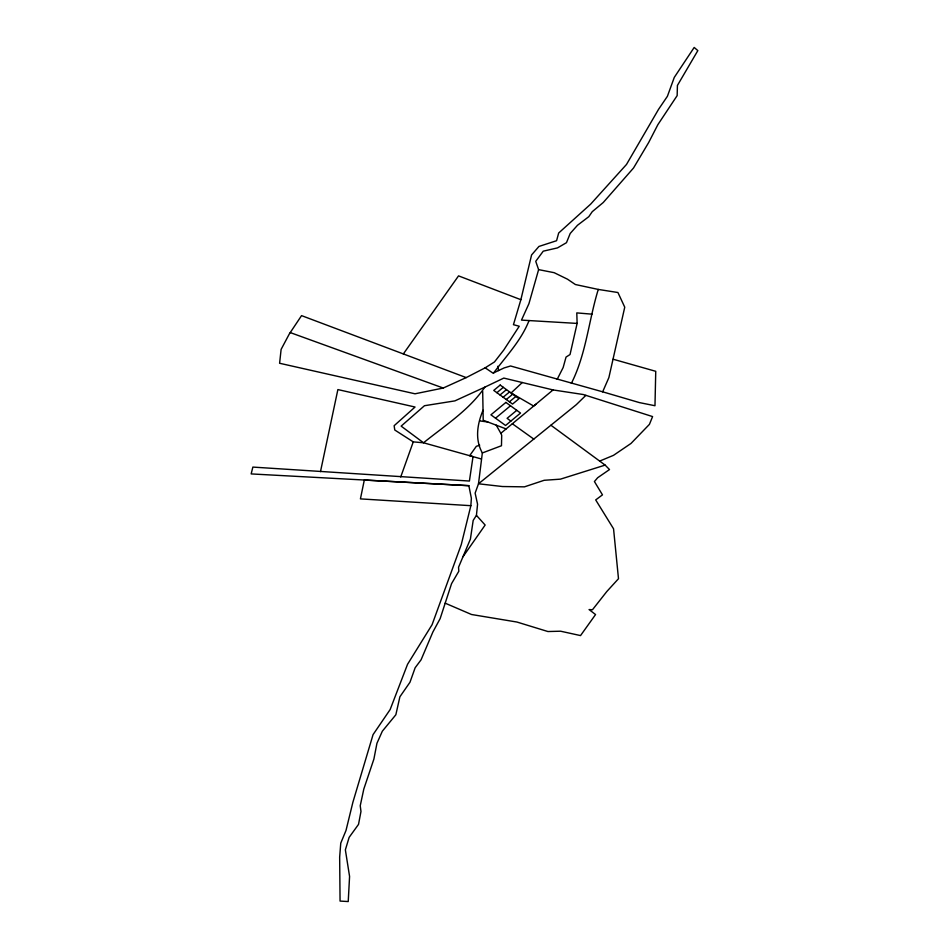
<?xml version="1.0" encoding="UTF-8"?>
<svg xmlns="http://www.w3.org/2000/svg" width="949" height="949" viewBox="0 0 949 949"><rect width="100%" height="100%" fill="white"/><g stroke="black" fill="none" stroke-linecap="round" stroke-linejoin="round"><path stroke-width="1.42" d="M483.029 410.241C477.288 424.132 474.714 439.257 482.341 452.958L478.498 483.788L475.129 493.112L477.561 504.216L476.434 515.354L473.183 520.396L470.396 539.127L458.545 567.253L458.818 571.239L451.558 583.647L440.146 618.618L432.863 632.046L421.071 659.816L415.152 667.752L409.968 682.272L399.897 696.78L395.852 714.763L382.328 731.216L376.943 743.304L373.894 759.07L363.811 789.046L360.229 805.748L360.976 811.478L358.52 824.384L349.137 837.374L345.365 849.853L349.576 876.437L348.224 901.55L340.062 901.076L339.659 857.125L340.762 843.139L345.994 830.494L352.898 802.237L373.064 734.621L390.146 709.555L407.548 664.3L432.068 624.727L461.273 544.572L470.858 505.687L471.368 498.237L468.853 485.674L251.165 473.919L252.861 467.086L469.411 481.048L473.017 456.635L423.527 442.78L413.254 441.878L394.772 430.004L394.132 425.71L415.057 407.026L337.88 389.576L320.489 471.617M493.634 372.874L504.121 367.927L510.574 365.982L602.662 391.818L608.878 377.607L624.75 307.191L617.929 292.517L598.273 289.433L575.379 284.522L567.455 279.172L554.145 272.683L538.617 269.623L535.734 261.331L543.243 251.177L557.49 247.903L566.47 242.683L570.207 233.466L577.478 225.293L588.819 216.657L592.235 211.698L603.256 202.505L633.529 167.997L648.677 142.504L657.894 124.627L677.159 95.612L677.42 85.434L697.835 50.605L694.182 47.45L674.288 77.391L667.408 96.288L658.523 109.384L626.494 164.462L590.658 204.142L558.676 233.015L556.577 240.714L538.949 246.443L531.582 254.949L520.871 299.694L513.445 324.688L519.245 326.242L503.812 349.956L494.476 361.949L485.164 367.821L466.22 377.595L443.23 388.034L415.021 393.799L279.599 363.265L281.118 349.374L289.291 334.001L301.557 315.626L466.22 377.595M591.998 314.166L576.79 312.897L577.122 323.419L570.029 354.546L566.043 357.073L563.16 367.512L557.182 379.315M598.273 289.433C588.665 320.643 586.197 354.013 571.357 383.372M538.617 269.623L528.937 303.656L521.487 320.11L577.122 323.419M400.715 476.991L413.254 441.878M529.067 320.513C521.191 340.738 505.853 356.385 493.326 373.36L485.164 367.821M484.82 387.156L454.891 400.881L424.464 405.721L401.142 426.125L423.527 442.78C444.998 425.472 469.387 409.944 484.82 387.156L503.8 378.082L553.053 389.932L583.279 394.523L652.592 416.587L649.424 424.369L630.99 443.456L613.493 455.342L599.685 461.084M462.97 556.766L485.141 525.034L476.434 515.354M403.349 353.93L458.545 275.874L520.871 299.694M585.889 395.342L576.316 404.665L478.498 483.788L502.46 486.529L524.441 486.849L544.168 480.289L560.444 479.15L605.142 465.105L609.507 469.553L597.668 477.727L594.418 481.546L602.473 494.856L595.699 499.921L613.552 528.807L618.487 578.724L606.791 591.547L592.461 609.756L589.068 609.566L595.557 614.549L580.539 635.581L560.586 631.204L547.929 631.536L516.968 622.046L471.523 614.501L445.188 603.173M522.282 382.518L511.084 392.981L533.682 406.053L553.053 389.932M535.924 404.191L500.823 433.313L501.701 435.235L501.475 445.733L482.341 452.958M496.885 392.684L503.326 387.334M500.016 394.962L506.458 389.624M503.148 397.24L509.589 391.901M506.28 399.517L512.721 394.179M509.423 401.795L515.853 396.457M495.544 418.189L510.503 405.769M516.766 410.324L507.11 418.343L510.87 421.071M479.696 445.223L476.339 446.315L469.636 455.698L481.155 458.913M468.853 485.674L364.309 480.04L360.43 498.889L470.858 505.687M479.897 420.929L487.833 421.997M613.113 359.22L655.747 371.308L654.976 405.733L639.365 402.59L602.662 391.818M290.24 332.577L443.23 388.034M506.125 428.924L483.219 420.253L482.685 391.356M512.341 423.752L533.836 439.114M550.93 425.247L605.142 465.105M496.268 425.188L500.823 433.313M497.834 366.255L498.569 370.549M500.194 385.057L493.753 390.407L512.555 404.072L518.984 398.734L500.194 385.057M505.888 402.412L490.918 414.832L505.568 425.484L520.527 413.064L505.888 402.412"/></g></svg>
